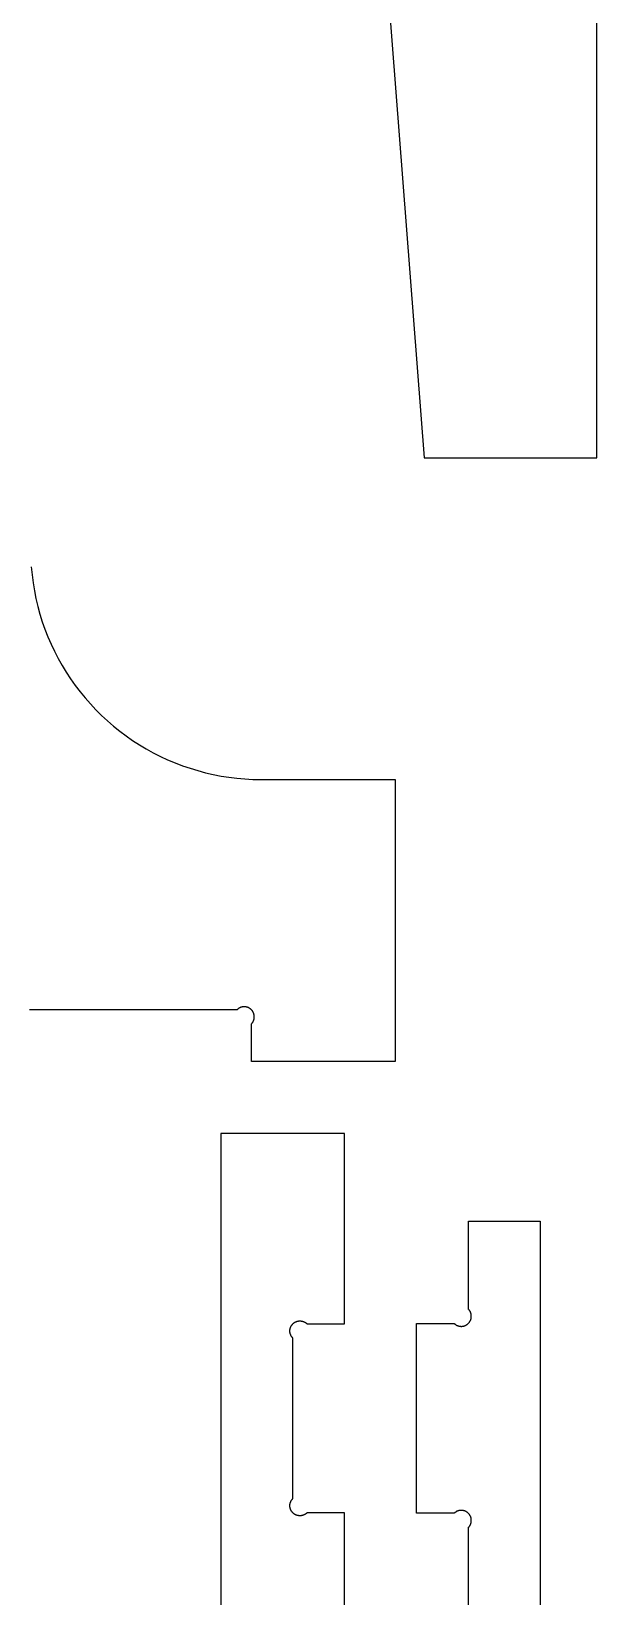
# Model space of a CAD drawing. Header units: millimetres. Extents: x 1594 to 2814, y -1671 to 729.
# Drawn here: x 1967 to 2164, y -310 to 234 of the extents above; entities that cross this region are included whole.
import ezdxf

# ---------------------------------------------------------------- set-up
doc = ezdxf.new("R2010")
doc.units = ezdxf.units.MM
doc.header["$MEASUREMENT"] = 0
doc.layers.add('CutOut', color=4, linetype='Continuous', true_color=0x00ffff)

msp = doc.modelspace()

# ---------------------------------------------------------------- linework, layer by layer
at = {"layer": 'CutOut'}
for p, q in [((2163.68, 86.17), (2163.68, 686.17)), ((2090.13, 262.31), (2103.68, 86.17)), ((2103.68, 86.17), (2163.68, 86.17)), ((1967.23, 48.27), (1967.49, 45.5)), ((1967.49, 45.5), (1967.85, 42.75)), ((1967.85, 42.75), (1968.3, 40)), ((1968.3, 40), (1968.85, 37.28)), ((1968.85, 37.28), (1969.49, 34.58)), ((1969.49, 34.58), (1970.23, 31.9)), ((1970.23, 31.9), (1971.05, 29.24)), ((1971.05, 29.24), (1971.97, 26.62)), ((1971.97, 26.62), (1972.98, 24.03)), ((1972.98, 24.03), (1974.08, 21.48)), ((1974.08, 21.48), (1975.27, 18.96)), ((1975.27, 18.96), (1976.55, 16.49)), ((1976.55, 16.49), (1977.91, 14.07)), ((1977.91, 14.07), (1979.35, 11.69)), ((1979.35, 11.69), (1980.87, 9.37)), ((1980.87, 9.37), (1982.48, 7.1)), ((1982.48, 7.1), (1984.16, 4.89)), ((1984.16, 4.89), (1985.92, 2.74)), ((1985.92, 2.74), (1987.75, 0.65)), ((1987.75, 0.65), (1989.65, -1.38)), ((1989.65, -1.38), (1991.63, -3.34)), ((1991.63, -3.34), (1993.66, -5.23)), ((1993.66, -5.23), (1995.77, -7.04)), ((1995.77, -7.04), (1997.93, -8.79)), ((1997.93, -8.79), (2000.16, -10.45)), ((2000.16, -10.45), (2002.44, -12.04)), ((2002.44, -12.04), (2004.77, -13.55)), ((2004.77, -13.55), (2007.16, -14.97)), ((2007.16, -14.97), (2009.59, -16.31)), ((2009.59, -16.31), (2012.07, -17.57)), ((2012.07, -17.57), (2014.6, -18.74)), ((2014.6, -18.74), (2017.16, -19.82)), ((2017.16, -19.82), (2019.75, -20.81)), ((2019.75, -20.81), (2022.38, -21.71)), ((2022.38, -21.71), (2025.04, -22.52)), ((2025.04, -22.52), (2027.73, -23.24)), ((2027.73, -23.24), (2030.44, -23.86)), ((2030.44, -23.86), (2033.16, -24.39)), ((2033.16, -24.39), (2035.91, -24.82)), ((2035.91, -24.82), (2038.67, -25.16)), ((2038.67, -25.16), (2041.44, -25.4)), ((2041.44, -25.4), (2044.21, -25.55)), ((2044.21, -25.55), (2046.99, -25.59)), ((2046.99, -25.59), (2093.68, -25.59)), ((2093.68, -25.59), (2093.68, -105.59)), ((2038.73, -105.59), (1966.63, -105.59)), ((2038.82, -105.51), (2038.73, -105.59)), ((2038.91, -105.43), (2038.82, -105.51)), ((2039, -105.35), (2038.91, -105.43)), ((2039.09, -105.28), (2039, -105.35)), ((2039.19, -105.21), (2039.09, -105.28)), ((2039.29, -105.14), (2039.19, -105.21)), ((2039.39, -105.07), (2039.29, -105.14)), ((2039.5, -105.01), (2039.39, -105.07)), ((2039.6, -104.96), (2039.5, -105.01)), ((2039.71, -104.9), (2039.6, -104.96)), ((2039.82, -104.85), (2039.71, -104.9)), ((2039.94, -104.81), (2039.82, -104.85)), ((2040.05, -104.76), (2039.94, -104.81)), ((2040.16, -104.73), (2040.05, -104.76)), ((2040.28, -104.69), (2040.16, -104.73)), ((2040.4, -104.66), (2040.28, -104.69)), ((2040.51, -104.64), (2040.4, -104.66)), ((2040.63, -104.62), (2040.51, -104.64)), ((2040.75, -104.6), (2040.63, -104.62)), ((2040.87, -104.58), (2040.75, -104.6)), ((2040.99, -104.57), (2040.87, -104.58)), ((2041.11, -104.57), (2040.99, -104.57)), ((2041.23, -104.57), (2041.11, -104.57)), ((2041.36, -104.57), (2041.23, -104.57)), ((2041.48, -104.58), (2041.36, -104.57)), ((2041.6, -104.59), (2041.48, -104.58)), ((2041.72, -104.61), (2041.6, -104.59)), ((2041.84, -104.63), (2041.72, -104.61)), ((2041.95, -104.65), (2041.84, -104.63)), ((2042.07, -104.68), (2041.95, -104.65)), ((2042.19, -104.71), (2042.07, -104.68)), ((2042.3, -104.75), (2042.19, -104.71)), ((2042.42, -104.79), (2042.3, -104.75)), ((2042.53, -104.83), (2042.42, -104.79)), ((2042.64, -104.88), (2042.53, -104.83)), ((2042.75, -104.93), (2042.64, -104.88)), ((2042.86, -104.98), (2042.75, -104.93)), ((2042.96, -105.04), (2042.86, -104.98)), ((2043.07, -105.11), (2042.96, -105.04)), ((2043.17, -105.17), (2043.07, -105.11)), ((2043.27, -105.24), (2043.17, -105.17)), ((2043.36, -105.31), (2043.27, -105.24)), ((2043.46, -105.39), (2043.36, -105.31)), ((2043.55, -105.47), (2043.46, -105.39)), ((2043.64, -105.55), (2043.55, -105.47)), ((2043.72, -105.64), (2043.64, -105.55)), ((2043.8, -105.73), (2043.72, -105.64)), ((2043.88, -105.82), (2043.8, -105.73)), ((2043.96, -105.91), (2043.88, -105.82)), ((2044.03, -106.01), (2043.96, -105.91)), ((2044.1, -106.11), (2044.03, -106.01)), ((2044.17, -106.21), (2044.1, -106.11)), ((2044.23, -106.31), (2044.17, -106.21)), ((2044.29, -106.42), (2044.23, -106.31)), ((2044.34, -106.52), (2044.29, -106.42)), ((2044.4, -106.63), (2044.34, -106.52)), ((2044.44, -106.74), (2044.4, -106.63)), ((2044.49, -106.86), (2044.44, -106.74)), ((2044.53, -106.97), (2044.49, -106.86)), ((2044.56, -107.09), (2044.53, -106.97)), ((2044.6, -107.2), (2044.56, -107.09)), ((2044.62, -107.32), (2044.6, -107.2)), ((2044.61, -108.88), (2044.64, -108.76)), ((2044.65, -107.44), (2044.62, -107.32)), ((2044.64, -108.76), (2044.66, -108.64)), ((2044.67, -107.56), (2044.65, -107.44)), ((2044.66, -108.64), (2044.68, -108.52)), ((2044.68, -107.68), (2044.67, -107.56)), ((2044.69, -107.8), (2044.68, -107.68)), ((2044.68, -108.52), (2044.69, -108.4)), ((2044.7, -107.92), (2044.69, -107.8)), ((2044.69, -108.4), (2044.7, -108.28)), ((2044.7, -108.04), (2044.7, -107.92)), ((2044.7, -108.16), (2044.7, -108.04)), ((2044.7, -108.28), (2044.7, -108.16)), ((2093.68, -105.59), (2093.68, -123.59)), ((2043.68, -110.54), (2043.76, -110.46)), ((2043.68, -123.59), (2043.68, -110.54)), ((2043.76, -110.46), (2043.84, -110.37)), ((2043.84, -110.37), (2043.92, -110.27)), ((2043.92, -110.27), (2044, -110.18)), ((2044, -110.18), (2044.07, -110.08)), ((2044.07, -110.08), (2044.14, -109.98)), ((2044.14, -109.98), (2044.2, -109.88)), ((2044.2, -109.88), (2044.26, -109.77)), ((2044.26, -109.77), (2044.32, -109.67)), ((2044.32, -109.67), (2044.37, -109.56)), ((2044.37, -109.56), (2044.42, -109.45)), ((2044.42, -109.45), (2044.47, -109.34)), ((2044.47, -109.34), (2044.51, -109.22)), ((2044.51, -109.22), (2044.55, -109.11)), ((2044.55, -109.11), (2044.58, -108.99)), ((2044.58, -108.99), (2044.61, -108.88)), ((2093.68, -123.59), (2043.68, -123.59)), ((2033.09, -148.59), (2033.09, -496.59)), ((2076.09, -148.59), (2033.09, -148.59)), ((2076.09, -214.76), (2076.09, -148.59)), ((2119.09, -209.64), (2119.09, -179.12)), ((2119.09, -179.12), (2144.09, -179.12)), ((2144.09, -179.12), (2144.09, -448.07)), ((2119.18, -209.73), (2119.09, -209.64)), ((2119.26, -209.82), (2119.18, -209.73)), ((2119.34, -209.91), (2119.26, -209.82)), ((2119.41, -210.01), (2119.34, -209.91)), ((2119.48, -210.11), (2119.41, -210.01)), ((2119.55, -210.21), (2119.48, -210.11)), ((2119.61, -210.31), (2119.55, -210.21)), ((2119.67, -210.41), (2119.61, -210.31)), ((2119.73, -210.52), (2119.67, -210.41)), ((2119.78, -210.63), (2119.73, -210.52)), ((2119.83, -210.74), (2119.78, -210.63)), ((2119.88, -210.85), (2119.83, -210.74)), ((2119.92, -210.96), (2119.88, -210.85)), ((2119.96, -211.08), (2119.92, -210.96)), ((2119.99, -211.19), (2119.96, -211.08)), ((2120.02, -211.31), (2119.99, -211.19)), ((2120.05, -211.43), (2120.02, -211.31)), ((2120.07, -211.55), (2120.05, -211.43)), ((2120.09, -211.67), (2120.07, -211.55)), ((2120.1, -211.79), (2120.09, -211.67)), ((2120.11, -211.91), (2120.1, -211.79)), ((2120.12, -212.03), (2120.11, -211.91)), ((2120.11, -212.27), (2120.12, -212.15)), ((2120.12, -212.15), (2120.12, -212.03)), ((2057.07, -217.09), (2057.08, -216.97)), ((2057.07, -217.21), (2057.07, -217.09)), ((2057.07, -217.33), (2057.07, -217.21)), ((2057.07, -217.45), (2057.07, -217.33)), ((2057.08, -217.57), (2057.07, -217.45)), ((2057.08, -216.97), (2057.09, -216.85)), ((2057.1, -217.69), (2057.08, -217.57)), ((2057.09, -216.85), (2057.11, -216.73)), ((2057.11, -216.73), (2057.13, -216.61)), ((2057.13, -216.61), (2057.15, -216.49)), ((2057.15, -216.49), (2057.18, -216.37)), ((2057.18, -216.37), (2057.21, -216.26)), ((2057.21, -216.26), (2057.24, -216.14)), ((2057.24, -216.14), (2057.28, -216.03)), ((2057.28, -216.03), (2057.33, -215.91)), ((2057.33, -215.91), (2057.38, -215.8)), ((2057.38, -215.8), (2057.43, -215.69)), ((2057.43, -215.69), (2057.48, -215.59)), ((2057.48, -215.59), (2057.54, -215.48)), ((2057.54, -215.48), (2057.6, -215.38)), ((2057.6, -215.38), (2057.67, -215.28)), ((2057.67, -215.28), (2057.74, -215.18)), ((2057.74, -215.18), (2057.81, -215.08)), ((2057.81, -215.08), (2057.89, -214.99)), ((2057.89, -214.99), (2057.97, -214.9)), ((2057.97, -214.9), (2058.05, -214.81)), ((2058.05, -214.81), (2058.14, -214.72)), ((2058.14, -214.72), (2058.22, -214.64)), ((2058.22, -214.64), (2058.32, -214.56)), ((2058.32, -214.56), (2058.41, -214.48)), ((2058.41, -214.48), (2058.51, -214.41)), ((2058.51, -214.41), (2058.6, -214.34)), ((2058.6, -214.34), (2058.71, -214.28)), ((2058.71, -214.28), (2058.81, -214.21)), ((2058.81, -214.21), (2058.91, -214.15)), ((2058.91, -214.15), (2059.02, -214.1)), ((2059.02, -214.1), (2059.13, -214.05)), ((2059.13, -214.05), (2059.24, -214)), ((2059.24, -214), (2059.36, -213.96)), ((2059.36, -213.96), (2059.47, -213.92)), ((2059.47, -213.92), (2059.58, -213.88)), ((2059.58, -213.88), (2059.7, -213.85)), ((2059.7, -213.85), (2059.82, -213.82)), ((2059.82, -213.82), (2059.94, -213.8)), ((2059.94, -213.8), (2060.06, -213.78)), ((2060.06, -213.78), (2060.18, -213.76)), ((2060.18, -213.76), (2060.3, -213.75)), ((2060.3, -213.75), (2060.42, -213.74)), ((2060.42, -213.74), (2060.54, -213.74)), ((2060.54, -213.74), (2060.66, -213.74)), ((2060.66, -213.74), (2060.78, -213.74)), ((2060.78, -213.74), (2060.9, -213.75)), ((2060.9, -213.75), (2061.02, -213.77)), ((2061.02, -213.77), (2061.14, -213.79)), ((2061.14, -213.79), (2061.26, -213.81)), ((2061.26, -213.81), (2061.38, -213.83)), ((2061.38, -213.83), (2061.49, -213.86)), ((2061.49, -213.86), (2061.61, -213.9)), ((2061.61, -213.9), (2061.72, -213.93)), ((2061.72, -213.93), (2061.84, -213.98)), ((2061.84, -213.98), (2061.95, -214.02)), ((2061.95, -214.02), (2062.06, -214.07)), ((2062.06, -214.07), (2062.17, -214.13)), ((2062.17, -214.13), (2062.27, -214.18)), ((2062.27, -214.18), (2062.38, -214.24)), ((2062.38, -214.24), (2062.48, -214.31)), ((2062.48, -214.31), (2062.58, -214.38)), ((2062.58, -214.38), (2062.68, -214.45)), ((2062.68, -214.45), (2062.77, -214.52)), ((2062.77, -214.52), (2062.87, -214.6)), ((2062.87, -214.6), (2062.96, -214.68)), ((2062.96, -214.68), (2063.04, -214.76)), ((2063.04, -214.76), (2076.09, -214.76)), ((2101.09, -280.59), (2101.09, -214.59)), ((2101.09, -214.59), (2114.14, -214.59)), ((2114.14, -214.59), (2114.23, -214.68)), ((2114.23, -214.68), (2114.32, -214.76)), ((2114.32, -214.76), (2114.41, -214.84)), ((2114.41, -214.84), (2114.51, -214.91)), ((2114.51, -214.91), (2114.61, -214.98)), ((2114.61, -214.98), (2114.71, -215.05)), ((2114.71, -215.05), (2114.81, -215.11)), ((2114.81, -215.11), (2114.91, -215.17)), ((2114.91, -215.17), (2115.02, -215.23)), ((2115.02, -215.23), (2115.13, -215.29)), ((2115.13, -215.29), (2115.24, -215.33)), ((2115.24, -215.33), (2115.35, -215.38)), ((2115.35, -215.38), (2115.46, -215.42)), ((2115.46, -215.42), (2115.58, -215.46)), ((2115.58, -215.46), (2115.69, -215.49)), ((2115.69, -215.49), (2115.81, -215.52)), ((2115.81, -215.52), (2115.93, -215.55)), ((2115.93, -215.55), (2116.05, -215.57)), ((2116.05, -215.57), (2116.17, -215.59)), ((2116.17, -215.59), (2116.29, -215.6)), ((2116.29, -215.6), (2116.41, -215.61)), ((2116.41, -215.61), (2116.53, -215.62)), ((2116.53, -215.62), (2116.65, -215.62)), ((2116.65, -215.62), (2116.77, -215.62)), ((2116.77, -215.62), (2116.89, -215.61)), ((2116.89, -215.61), (2117.01, -215.6)), ((2117.01, -215.6), (2117.13, -215.58)), ((2117.13, -215.58), (2117.25, -215.56)), ((2117.25, -215.56), (2117.37, -215.54)), ((2117.37, -215.54), (2117.49, -215.51)), ((2117.49, -215.51), (2117.6, -215.48)), ((2117.6, -215.48), (2117.72, -215.44)), ((2117.72, -215.44), (2117.83, -215.4)), ((2117.83, -215.4), (2117.94, -215.36)), ((2117.94, -215.36), (2118.05, -215.31)), ((2118.05, -215.31), (2118.16, -215.26)), ((2118.16, -215.26), (2118.27, -215.2)), ((2118.27, -215.2), (2118.38, -215.14)), ((2118.38, -215.14), (2118.48, -215.08)), ((2118.48, -215.08), (2118.58, -215.02)), ((2118.58, -215.02), (2118.68, -214.95)), ((2118.68, -214.95), (2118.78, -214.87)), ((2118.78, -214.87), (2118.87, -214.8)), ((2118.87, -214.8), (2118.96, -214.72)), ((2118.96, -214.72), (2119.05, -214.64)), ((2119.05, -214.64), (2119.14, -214.55)), ((2119.14, -214.55), (2119.22, -214.46)), ((2119.22, -214.46), (2119.3, -214.37)), ((2119.3, -214.37), (2119.37, -214.28)), ((2119.37, -214.28), (2119.45, -214.18)), ((2119.45, -214.18), (2119.52, -214.08)), ((2119.52, -214.08), (2119.58, -213.98)), ((2119.58, -213.98), (2119.64, -213.88)), ((2119.64, -213.88), (2119.7, -213.77)), ((2119.7, -213.77), (2119.76, -213.66)), ((2119.76, -213.66), (2119.81, -213.56)), ((2119.81, -213.56), (2119.86, -213.44)), ((2119.86, -213.44), (2119.9, -213.33)), ((2119.9, -213.33), (2119.94, -213.22)), ((2119.94, -213.22), (2119.98, -213.1)), ((2119.98, -213.1), (2120.01, -212.99)), ((2120.01, -212.99), (2120.04, -212.87)), ((2120.04, -212.87), (2120.06, -212.75)), ((2120.06, -212.75), (2120.08, -212.63)), ((2120.08, -212.63), (2120.1, -212.51)), ((2120.1, -212.51), (2120.11, -212.39)), ((2120.11, -212.39), (2120.11, -212.27)), ((2057.11, -217.81), (2057.1, -217.69)), ((2057.14, -217.93), (2057.11, -217.81)), ((2057.16, -218.05), (2057.14, -217.93)), ((2057.19, -218.16), (2057.16, -218.05)), ((2057.23, -218.28), (2057.19, -218.16)), ((2057.26, -218.39), (2057.23, -218.28)), ((2057.31, -218.51), (2057.26, -218.39)), ((2057.35, -218.62), (2057.31, -218.51)), ((2057.4, -218.73), (2057.35, -218.62)), ((2057.45, -218.84), (2057.4, -218.73)), ((2057.51, -218.94), (2057.45, -218.84)), ((2057.57, -219.05), (2057.51, -218.94)), ((2057.64, -219.15), (2057.57, -219.05)), ((2057.7, -219.25), (2057.64, -219.15)), ((2057.78, -219.35), (2057.7, -219.25)), ((2057.85, -219.44), (2057.78, -219.35)), ((2057.93, -219.54), (2057.85, -219.44)), ((2058.01, -219.63), (2057.93, -219.54)), ((2058.09, -219.71), (2058.01, -219.63)), ((2058.09, -275.47), (2058.09, -219.71)), ((2057.1, -277.5), (2057.11, -277.38)), ((2057.11, -277.38), (2057.14, -277.26)), ((2057.14, -277.26), (2057.16, -277.14)), ((2057.16, -277.14), (2057.19, -277.02)), ((2057.19, -277.02), (2057.23, -276.91)), ((2057.23, -276.91), (2057.26, -276.79)), ((2057.26, -276.79), (2057.31, -276.68)), ((2057.31, -276.68), (2057.35, -276.57)), ((2057.35, -276.57), (2057.4, -276.46)), ((2057.4, -276.46), (2057.45, -276.35)), ((2057.45, -276.35), (2057.51, -276.24)), ((2057.51, -276.24), (2057.57, -276.14)), ((2057.57, -276.14), (2057.64, -276.04)), ((2057.64, -276.04), (2057.7, -275.94)), ((2057.7, -275.94), (2057.78, -275.84)), ((2057.78, -275.84), (2057.85, -275.74)), ((2057.85, -275.74), (2057.93, -275.65)), ((2057.93, -275.65), (2058.01, -275.56)), ((2058.01, -275.56), (2058.09, -275.47)), ((2057.07, -277.74), (2057.08, -277.62)), ((2057.07, -277.86), (2057.07, -277.74)), ((2057.07, -277.98), (2057.07, -277.86)), ((2057.07, -278.1), (2057.07, -277.98)), ((2057.08, -278.22), (2057.07, -278.1)), ((2057.08, -277.62), (2057.1, -277.5)), ((2057.09, -278.34), (2057.08, -278.22)), ((2057.11, -278.46), (2057.09, -278.34)), ((2057.13, -278.58), (2057.11, -278.46)), ((2057.15, -278.7), (2057.13, -278.58)), ((2057.18, -278.82), (2057.15, -278.7)), ((2057.21, -278.93), (2057.18, -278.82)), ((2057.24, -279.05), (2057.21, -278.93)), ((2057.28, -279.16), (2057.24, -279.05)), ((2057.33, -279.27), (2057.28, -279.16)), ((2057.38, -279.39), (2057.33, -279.27)), ((2057.43, -279.49), (2057.38, -279.39)), ((2057.48, -279.6), (2057.43, -279.49)), ((2057.54, -279.71), (2057.48, -279.6)), ((2057.6, -279.81), (2057.54, -279.71)), ((2057.67, -279.91), (2057.6, -279.81)), ((2057.74, -280.01), (2057.67, -279.91)), ((2057.81, -280.11), (2057.74, -280.01)), ((2057.89, -280.2), (2057.81, -280.11)), ((2057.97, -280.29), (2057.89, -280.2)), ((2058.05, -280.38), (2057.97, -280.29)), ((2058.14, -280.47), (2058.05, -280.38)), ((2058.22, -280.55), (2058.14, -280.47)), ((2058.32, -280.63), (2058.22, -280.55)), ((2058.41, -280.7), (2058.32, -280.63)), ((2058.51, -280.78), (2058.41, -280.7)), ((2058.6, -280.85), (2058.51, -280.78)), ((2058.71, -280.91), (2058.6, -280.85)), ((2058.81, -280.97), (2058.71, -280.91)), ((2058.91, -281.03), (2058.81, -280.97)), ((2059.02, -281.09), (2058.91, -281.03)), ((2059.13, -281.14), (2059.02, -281.09)), ((2059.24, -281.19), (2059.13, -281.14)), ((2059.36, -281.23), (2059.24, -281.19)), ((2059.47, -281.27), (2059.36, -281.23)), ((2059.58, -281.31), (2059.47, -281.27)), ((2059.7, -281.34), (2059.58, -281.31)), ((2059.82, -281.37), (2059.7, -281.34)), ((2059.94, -281.39), (2059.82, -281.37)), ((2060.06, -281.41), (2059.94, -281.39)), ((2060.18, -281.43), (2060.06, -281.41)), ((2060.3, -281.44), (2060.18, -281.43)), ((2060.42, -281.45), (2060.3, -281.44)), ((2060.54, -281.45), (2060.42, -281.45)), ((2060.66, -281.45), (2060.54, -281.45)), ((2060.78, -281.44), (2060.66, -281.45)), ((2060.9, -281.43), (2060.78, -281.44)), ((2061.02, -281.42), (2060.9, -281.43)), ((2061.14, -281.4), (2061.02, -281.42)), ((2061.26, -281.38), (2061.14, -281.4)), ((2061.38, -281.35), (2061.26, -281.38)), ((2061.49, -281.32), (2061.38, -281.35)), ((2061.61, -281.29), (2061.49, -281.32)), ((2061.72, -281.25), (2061.61, -281.29)), ((2061.84, -281.21), (2061.72, -281.25)), ((2061.95, -281.16), (2061.84, -281.21)), ((2062.06, -281.12), (2061.95, -281.16)), ((2062.17, -281.06), (2062.06, -281.12)), ((2062.27, -281), (2062.17, -281.06)), ((2062.38, -280.94), (2062.27, -281)), ((2062.48, -280.88), (2062.38, -280.94)), ((2062.58, -280.81), (2062.48, -280.88)), ((2062.68, -280.74), (2062.58, -280.81)), ((2062.77, -280.67), (2062.68, -280.74)), ((2062.87, -280.59), (2062.77, -280.67)), ((2062.96, -280.51), (2062.87, -280.59)), ((2063.04, -280.42), (2062.96, -280.51)), ((2076.09, -280.42), (2063.04, -280.42)), ((2076.09, -346.76), (2076.09, -280.42)), ((2114.14, -280.59), (2101.09, -280.59)), ((2114.23, -280.51), (2114.14, -280.59)), ((2114.32, -280.43), (2114.23, -280.51)), ((2114.41, -280.35), (2114.32, -280.43)), ((2114.51, -280.28), (2114.41, -280.35)), ((2114.61, -280.21), (2114.51, -280.28)), ((2114.71, -280.14), (2114.61, -280.21)), ((2114.81, -280.07), (2114.71, -280.14)), ((2114.91, -280.01), (2114.81, -280.07)), ((2115.02, -279.96), (2114.91, -280.01)), ((2115.13, -279.9), (2115.02, -279.96)), ((2115.24, -279.85), (2115.13, -279.9)), ((2115.35, -279.81), (2115.24, -279.85)), ((2115.46, -279.76), (2115.35, -279.81)), ((2115.58, -279.73), (2115.46, -279.76)), ((2115.69, -279.69), (2115.58, -279.73)), ((2115.81, -279.66), (2115.69, -279.69)), ((2115.93, -279.64), (2115.81, -279.66)), ((2116.05, -279.62), (2115.93, -279.64)), ((2116.17, -279.6), (2116.05, -279.62)), ((2116.29, -279.58), (2116.17, -279.6)), ((2116.41, -279.57), (2116.29, -279.58)), ((2116.53, -279.57), (2116.41, -279.57)), ((2116.65, -279.57), (2116.53, -279.57)), ((2116.77, -279.57), (2116.65, -279.57)), ((2116.89, -279.58), (2116.77, -279.57)), ((2117.01, -279.59), (2116.89, -279.58)), ((2117.13, -279.61), (2117.01, -279.59)), ((2117.25, -279.63), (2117.13, -279.61)), ((2117.37, -279.65), (2117.25, -279.63)), ((2117.49, -279.68), (2117.37, -279.65)), ((2117.6, -279.71), (2117.49, -279.68)), ((2117.72, -279.75), (2117.6, -279.71)), ((2117.83, -279.79), (2117.72, -279.75)), ((2117.94, -279.83), (2117.83, -279.79)), ((2118.05, -279.88), (2117.94, -279.83)), ((2118.16, -279.93), (2118.05, -279.88)), ((2118.27, -279.98), (2118.16, -279.93)), ((2118.38, -280.04), (2118.27, -279.98)), ((2118.48, -280.11), (2118.38, -280.04)), ((2118.58, -280.17), (2118.48, -280.11)), ((2118.68, -280.24), (2118.58, -280.17)), ((2118.78, -280.31), (2118.68, -280.24)), ((2118.87, -280.39), (2118.78, -280.31)), ((2118.96, -280.47), (2118.87, -280.39)), ((2119.05, -280.55), (2118.96, -280.47)), ((2119.14, -280.64), (2119.05, -280.55)), ((2119.22, -280.73), (2119.14, -280.64)), ((2119.3, -280.82), (2119.22, -280.73)), ((2119.37, -280.91), (2119.3, -280.82)), ((2119.45, -281.01), (2119.37, -280.91)), ((2119.52, -281.11), (2119.45, -281.01)), ((2119.58, -281.21), (2119.52, -281.11)), ((2119.64, -281.31), (2119.58, -281.21)), ((2119.7, -281.42), (2119.64, -281.31)), ((2119.76, -281.52), (2119.7, -281.42)), ((2119.81, -281.63), (2119.76, -281.52)), ((2119.86, -281.74), (2119.81, -281.63)), ((2119.9, -281.86), (2119.86, -281.74)), ((2119.94, -281.97), (2119.9, -281.86)), ((2119.98, -282.09), (2119.94, -281.97)), ((2120.01, -282.2), (2119.98, -282.09)), ((2120.04, -282.32), (2120.01, -282.2)), ((2120.06, -282.44), (2120.04, -282.32)), ((2120.08, -282.56), (2120.06, -282.44)), ((2120.1, -282.68), (2120.08, -282.56)), ((2120.11, -282.8), (2120.1, -282.68)), ((2120.11, -282.92), (2120.11, -282.8)), ((2119.09, -285.54), (2119.18, -285.46)), ((2119.09, -341.64), (2119.09, -285.54)), ((2119.18, -285.46), (2119.26, -285.37)), ((2119.26, -285.37), (2119.34, -285.27)), ((2119.34, -285.27), (2119.41, -285.18)), ((2119.41, -285.18), (2119.48, -285.08)), ((2119.48, -285.08), (2119.55, -284.98)), ((2119.55, -284.98), (2119.61, -284.88)), ((2119.61, -284.88), (2119.67, -284.77)), ((2119.67, -284.77), (2119.73, -284.67)), ((2119.73, -284.67), (2119.78, -284.56)), ((2119.78, -284.56), (2119.83, -284.45)), ((2119.83, -284.45), (2119.88, -284.34)), ((2119.88, -284.34), (2119.92, -284.22)), ((2119.92, -284.22), (2119.96, -284.11)), ((2119.96, -284.11), (2119.99, -283.99)), ((2119.99, -283.99), (2120.02, -283.88)), ((2120.02, -283.88), (2120.05, -283.76)), ((2120.05, -283.76), (2120.07, -283.64)), ((2120.07, -283.64), (2120.09, -283.52)), ((2120.09, -283.52), (2120.1, -283.4)), ((2120.1, -283.4), (2120.11, -283.28)), ((2120.12, -283.04), (2120.11, -282.92)), ((2120.11, -283.28), (2120.12, -283.16)), ((2120.12, -283.16), (2120.12, -283.04))]:
    msp.add_line(p, q, dxfattribs=at)

doc.saveas('drawing.dxf')
